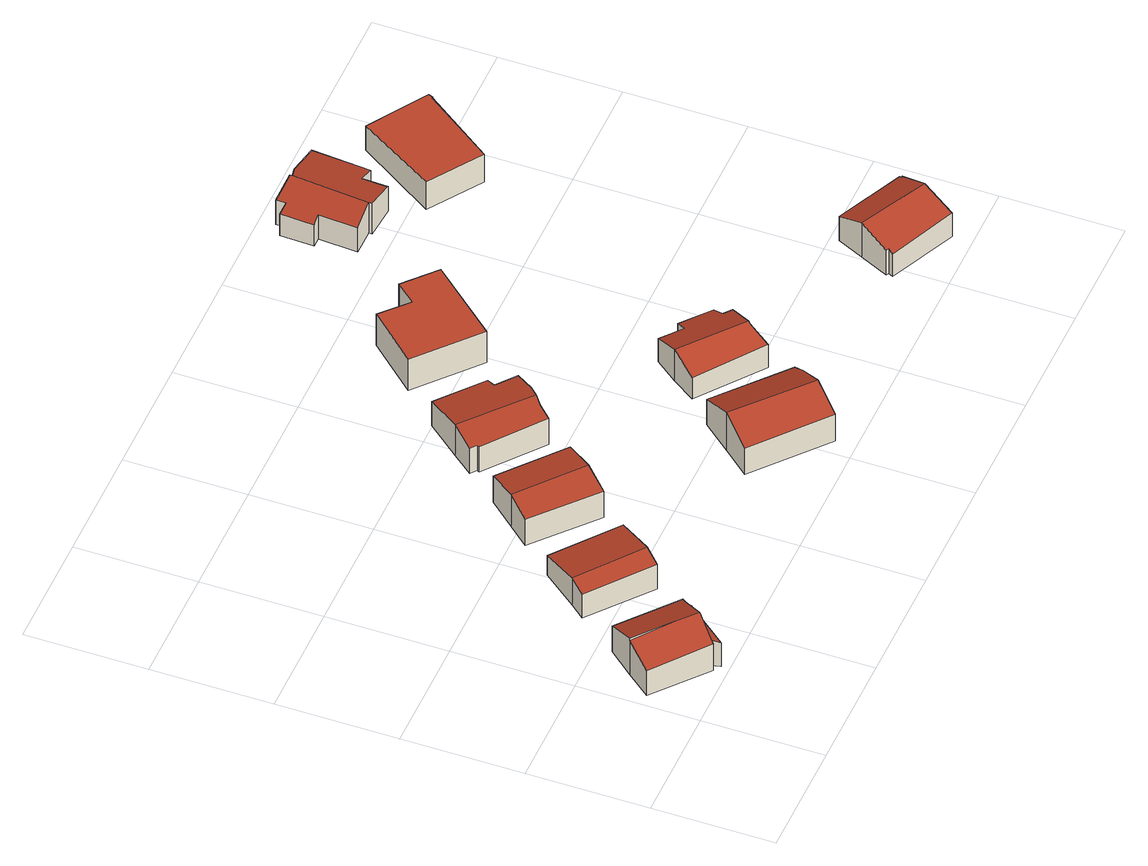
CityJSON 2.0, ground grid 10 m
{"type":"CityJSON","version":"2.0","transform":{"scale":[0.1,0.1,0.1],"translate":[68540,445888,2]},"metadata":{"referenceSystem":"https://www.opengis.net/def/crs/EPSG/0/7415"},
"CityObjects":{
"building1":{"type":"Building","attributes":{"b3_dak_type":"slanted","b3_h_dak_50p":5.53,"b3_h_dak_70p":5.77,"b3_h_dak_max":6.15,"b3_h_dak_min":4.66,"b3_h_maaiveld":2.35,"b3_kas_warenhuis":false,"b3_mutatie_ahn3_ahn4":false,"b3_opp_buitenmuur":68.43,"b3_opp_dak_plat":0,"b3_opp_dak_schuin":35.64,"b3_opp_grond":33.26,"b3_opp_scheidingsmuur":0,"b3_reconstructie_onvolledig":false,"b3_rmse_lod12":0.418,"b3_rmse_lod13":0.418,"b3_rmse_lod22":0.0517,"b3_val3dity_lod12":"[]","b3_val3dity_lod13":"[]","b3_val3dity_lod22":"[]","b3_volume_lod12":112.11,"b3_volume_lod13":112.11,"b3_volume_lod22":104.21,"geconstateerd":false,"oorspronkelijkbouwjaar":1988,"status":"Pand in gebruik"},"children":["building1-1"]},
"building1-1":{"type":"BuildingPart","parents":["building1"],"geometry":[{"type":"Solid","lod":"2.2","boundaries":[[[[0,1,2,3,4,5,6,7,8]],[[9,7,6,10,11]],[[11,10,12]],[[10,6,5,13]],[[14,2,1,15]],[[16,8,7,9]],[[13,5,4,17]],[[18,3,2,14]],[[19,18,20,21]],[[21,20,22,23]],[[17,4,3,18,19]],[[15,1,0,22]],[[23,22,0,8,16]],[[17,19,21,24,12,10,13]],[[15,22,20,18,14]],[[23,16,9,11,12,24,21]]]],"semantics":{"surfaces":[{"type":"GroundSurface"},{"type":"WallSurface","on_footprint_edge":true},{"type":"WallSurface","on_footprint_edge":false},{"type":"RoofSurface"}],"values":[[0,1,2,1,1,1,1,1,2,2,1,1,1,3,3,3]]}}]},
"building2":{"type":"Building","attributes":{"b3_dak_type":"slanted","b3_h_dak_50p":4.91,"b3_h_dak_70p":5.07,"b3_h_dak_max":5.47,"b3_h_dak_min":4.27,"b3_h_maaiveld":2.32,"b3_kas_warenhuis":false,"b3_mutatie_ahn3_ahn4":false,"b3_opp_buitenmuur":55.29,"b3_opp_dak_plat":0,"b3_opp_dak_schuin":33.99,"b3_opp_grond":32.99,"b3_opp_scheidingsmuur":0,"b3_reconstructie_onvolledig":false,"b3_rmse_lod12":0.31,"b3_rmse_lod13":0.31,"b3_rmse_lod22":0.0656,"b3_val3dity_lod12":"[]","b3_val3dity_lod13":"[]","b3_val3dity_lod22":"[]","b3_volume_lod12":90.49,"b3_volume_lod13":90.49,"b3_volume_lod22":84.19,"geconstateerd":false,"oorspronkelijkbouwjaar":1988,"status":"Pand in gebruik"},"children":["building2-1"]},
"building2-1":{"type":"BuildingPart","parents":["building2"],"geometry":[{"type":"Solid","lod":"2.2","boundaries":[[[[25,26,27,28,29,30]],[[31,27,26,32]],[[33,30,29,34]],[[35,25,30,33]],[[32,26,25,35]],[[34,29,28,36]],[[36,28,27,31]],[[32,35,33,34]],[[36,31,32,34]]]],"semantics":{"surfaces":[{"type":"GroundSurface"},{"type":"WallSurface","on_footprint_edge":true},{"type":"RoofSurface"}],"values":[[0,1,1,1,1,1,1,2,2]]}}]},
"building3":{"type":"Building","attributes":{"b3_dak_type":"slanted","b3_h_dak_50p":5.57,"b3_h_dak_70p":5.73,"b3_h_dak_max":6.04,"b3_h_dak_min":5.14,"b3_h_maaiveld":2.47,"b3_kas_warenhuis":false,"b3_mutatie_ahn3_ahn4":false,"b3_opp_buitenmuur":68.12,"b3_opp_dak_plat":0,"b3_opp_dak_schuin":35.01,"b3_opp_grond":34,"b3_opp_scheidingsmuur":0,"b3_reconstructie_onvolledig":false,"b3_rmse_lod12":0.288,"b3_rmse_lod13":0.288,"b3_rmse_lod22":0.0596,"b3_val3dity_lod12":"[]","b3_val3dity_lod13":"[]","b3_val3dity_lod22":"[]","b3_volume_lod12":111.09,"b3_volume_lod13":111.09,"b3_volume_lod22":104.78,"geconstateerd":false,"oorspronkelijkbouwjaar":1988,"status":"Pand in gebruik"},"children":["building3-1"]},
"building3-1":{"type":"BuildingPart","parents":["building3"],"geometry":[{"type":"Solid","lod":"2.2","boundaries":[[[[37,38,39,40,41,42]],[[43,39,38,44]],[[45,42,41,46]],[[47,37,42,45]],[[44,38,37,47]],[[46,41,40,48]],[[48,40,39,43]],[[44,47,45,46]],[[48,43,44,46]]]],"semantics":{"surfaces":[{"type":"GroundSurface"},{"type":"WallSurface","on_footprint_edge":true},{"type":"RoofSurface"}],"values":[[0,1,1,1,1,1,1,2,2]]}}]},
"building4":{"type":"Building","attributes":{"b3_dak_type":"slanted","b3_h_dak_50p":5.5,"b3_h_dak_70p":5.65,"b3_h_dak_max":5.93,"b3_h_dak_min":4.89,"b3_h_maaiveld":2.55,"b3_kas_warenhuis":false,"b3_mutatie_ahn3_ahn4":false,"b3_opp_buitenmuur":70.42,"b3_opp_dak_plat":0,"b3_opp_dak_schuin":39.52,"b3_opp_grond":39,"b3_opp_scheidingsmuur":0,"b3_reconstructie_onvolledig":false,"b3_rmse_lod12":0.276,"b3_rmse_lod13":0.276,"b3_rmse_lod22":0.0576,"b3_val3dity_lod12":"[]","b3_val3dity_lod13":"[]","b3_val3dity_lod22":"[]","b3_volume_lod12":120.35,"b3_volume_lod13":120.35,"b3_volume_lod22":113.92,"geconstateerd":false,"oorspronkelijkbouwjaar":1988,"status":"Pand in gebruik"},"children":["building4-1"]},
"building4-1":{"type":"BuildingPart","parents":["building4"],"geometry":[{"type":"Solid","lod":"2.2","boundaries":[[[[49,50,51,52,53,54,55,56,57,58,59,60]],[[61,57,56,62]],[[63,58,57,61]],[[64,59,58,63]],[[62,56,55,65]],[[66,51,50,67]],[[68,52,51,66]],[[69,53,52,68]],[[70,54,53,69]],[[71,60,59,64]],[[65,55,54,70]],[[72,49,60,71]],[[67,50,49,72]],[[72,65,70,69,68,66,67]],[[65,72,71,64,63,61,62]]]],"semantics":{"surfaces":[{"type":"GroundSurface"},{"type":"WallSurface","on_footprint_edge":true},{"type":"RoofSurface"}],"values":[[0,1,1,1,1,1,1,1,1,1,1,1,1,2,2]]}}]},
"building5":{"type":"Building","attributes":{"b3_dak_type":"slanted","b3_h_dak_50p":5.65,"b3_h_dak_70p":5.93,"b3_h_dak_max":6.43,"b3_h_dak_min":5.14,"b3_h_maaiveld":2.45,"b3_kas_warenhuis":false,"b3_mutatie_ahn3_ahn4":false,"b3_opp_buitenmuur":77.18,"b3_opp_dak_plat":0,"b3_opp_dak_schuin":49.53,"b3_opp_grond":45.73,"b3_opp_scheidingsmuur":0,"b3_reconstructie_onvolledig":false,"b3_rmse_lod12":0.41,"b3_rmse_lod13":0.41,"b3_rmse_lod22":0.0509,"b3_val3dity_lod12":"[]","b3_val3dity_lod13":"[]","b3_val3dity_lod22":"[]","b3_volume_lod12":156.7,"b3_volume_lod13":156.7,"b3_volume_lod22":146.46,"geconstateerd":false,"oorspronkelijkbouwjaar":1988,"status":"Pand in gebruik"},"children":["building5-1"]},
"building5-1":{"type":"BuildingPart","parents":["building5"],"geometry":[{"type":"Solid","lod":"2.2","boundaries":[[[[73,74,75,76,77,78,79]],[[80,79,78,81]],[[82,73,79,80]],[[83,75,74,84]],[[84,74,73,82]],[[85,76,75,83]],[[81,78,77,86]],[[86,77,76,85]],[[84,82,80,83]],[[86,85,83,80,81]]]],"semantics":{"surfaces":[{"type":"GroundSurface"},{"type":"WallSurface","on_footprint_edge":true},{"type":"RoofSurface"}],"values":[[0,1,1,1,1,1,1,1,2,2]]}}]},
"building6":{"type":"Building","attributes":{"b3_dak_type":"slanted","b3_h_dak_50p":5.16,"b3_h_dak_70p":5.38,"b3_h_dak_max":5.72,"b3_h_dak_min":4.46,"b3_h_maaiveld":2.45,"b3_kas_warenhuis":false,"b3_mutatie_ahn3_ahn4":false,"b3_opp_buitenmuur":58.12,"b3_opp_dak_plat":0,"b3_opp_dak_schuin":35.13,"b3_opp_grond":32.66,"b3_opp_scheidingsmuur":0,"b3_reconstructie_onvolledig":false,"b3_rmse_lod12":0.384,"b3_rmse_lod13":0.384,"b3_rmse_lod22":0.046,"b3_val3dity_lod12":"[]","b3_val3dity_lod13":"[]","b3_val3dity_lod22":"[]","b3_volume_lod12":95.1,"b3_volume_lod13":95.1,"b3_volume_lod22":87.83,"geconstateerd":false,"oorspronkelijkbouwjaar":1988,"status":"Pand in gebruik"},"children":["building6-1"]},
"building6-1":{"type":"BuildingPart","parents":["building6"],"geometry":[{"type":"Solid","lod":"2.2","boundaries":[[[[87,88,89,90,91,92,93,94,95,96,97,98]],[[99,92,91,100]],[[101,94,93,102]],[[103,88,87,104]],[[105,95,94,101]],[[106,90,89,107]],[[100,91,90,106]],[[107,89,88,103]],[[108,96,95,105]],[[109,97,96,108]],[[110,98,97,109]],[[104,87,98,110]],[[102,93,92,99]],[[108,103,104,110,109]],[[103,108,105,101,102,99,100,106,107]]]],"semantics":{"surfaces":[{"type":"GroundSurface"},{"type":"WallSurface","on_footprint_edge":true},{"type":"RoofSurface"}],"values":[[0,1,1,1,1,1,1,1,1,1,1,1,1,2,2]]}}]},
"building7":{"type":"Building","attributes":{"b3_dak_type":"horizontal","b3_h_dak_50p":5.54,"b3_h_dak_70p":5.54,"b3_h_dak_max":5.67,"b3_h_dak_min":5.49,"b3_h_maaiveld":2.35,"b3_kas_warenhuis":false,"b3_mutatie_ahn3_ahn4":false,"b3_opp_buitenmuur":89.14,"b3_opp_dak_plat":42.15,"b3_opp_dak_schuin":0,"b3_opp_grond":42.15,"b3_opp_scheidingsmuur":0,"b3_reconstructie_onvolledig":false,"b3_rmse_lod12":0.0211,"b3_rmse_lod13":0.0211,"b3_rmse_lod22":0.0203,"b3_val3dity_lod12":"[]","b3_val3dity_lod13":"[]","b3_val3dity_lod22":"[]","b3_volume_lod12":134.74,"b3_volume_lod13":134.74,"b3_volume_lod22":134.66,"geconstateerd":false,"oorspronkelijkbouwjaar":1988,"status":"Pand in gebruik"},"children":["building7-1"]},
"building7-1":{"type":"BuildingPart","parents":["building7"],"geometry":[{"type":"Solid","lod":"2.2","boundaries":[[[[111,112,113,114,115,116]],[[117,111,116,118]],[[118,116,115,119]],[[119,115,114,120]],[[120,114,113,121]],[[121,113,112,122]],[[122,112,111,117]],[[122,117,118,119,120,121]]]],"semantics":{"surfaces":[{"type":"GroundSurface"},{"type":"WallSurface","on_footprint_edge":true},{"type":"RoofSurface"}],"values":[[0,1,1,1,1,1,1,2]]}}]},
"building8":{"type":"Building","attributes":{"b3_dak_type":"slanted","b3_h_dak_50p":4.81,"b3_h_dak_70p":5.02,"b3_h_dak_max":5.34,"b3_h_dak_min":4.28,"b3_h_maaiveld":2.06,"b3_kas_warenhuis":false,"b3_mutatie_ahn3_ahn4":false,"b3_opp_buitenmuur":72.35,"b3_opp_dak_plat":0,"b3_opp_dak_schuin":43.23,"b3_opp_grond":41.81,"b3_opp_scheidingsmuur":0,"b3_reconstructie_onvolledig":false,"b3_rmse_lod12":0.337,"b3_rmse_lod13":0.337,"b3_rmse_lod22":0.0527,"b3_val3dity_lod12":"[]","b3_val3dity_lod13":"[]","b3_val3dity_lod22":"[]","b3_volume_lod12":123.09,"b3_volume_lod13":123.09,"b3_volume_lod22":114.86,"geconstateerd":false,"oorspronkelijkbouwjaar":1988,"status":"Pand in gebruik"},"children":["building8-1"]},
"building8-1":{"type":"BuildingPart","parents":["building8"],"geometry":[{"type":"Solid","lod":"2.2","boundaries":[[[[123,124,125,126,127,128,129,130,131,132,133,134,135,136,137]],[[138,126,125,139]],[[140,127,126,138]],[[141,132,131,142]],[[143,124,123,144]],[[139,125,124,143]],[[145,130,129,146]],[[147,135,134,148]],[[149,133,132,141]],[[148,134,133,149]],[[144,123,137,150]],[[142,131,130,145]],[[151,136,135,147]],[[150,137,136,151]],[[152,128,127,140]],[[146,129,128,152]],[[146,151,147,148,149,141,142,145]],[[151,146,152,140,138,139,143,144,150]]]],"semantics":{"surfaces":[{"type":"GroundSurface"},{"type":"WallSurface","on_footprint_edge":true},{"type":"RoofSurface"}],"values":[[0,1,1,1,1,1,1,1,1,1,1,1,1,1,1,1,2,2]]}}]},
"building9":{"type":"Building","attributes":{"b3_dak_type":"slanted","b3_h_dak_50p":5.4,"b3_h_dak_70p":5.59,"b3_h_dak_max":6.02,"b3_h_dak_min":4.73,"b3_h_maaiveld":2.38,"b3_kas_warenhuis":false,"b3_mutatie_ahn3_ahn4":false,"b3_opp_buitenmuur":63.74,"b3_opp_dak_plat":0,"b3_opp_dak_schuin":36.32,"b3_opp_grond":34.22,"b3_opp_scheidingsmuur":0,"b3_reconstructie_onvolledig":false,"b3_rmse_lod12":0.337,"b3_rmse_lod13":0.337,"b3_rmse_lod22":0.0299,"b3_val3dity_lod12":"[]","b3_val3dity_lod13":"[]","b3_val3dity_lod22":"[]","b3_volume_lod12":108.49,"b3_volume_lod13":108.49,"b3_volume_lod22":102.4,"geconstateerd":false,"oorspronkelijkbouwjaar":1988,"status":"Pand in gebruik"},"children":["building9-1"]},
"building9-1":{"type":"BuildingPart","parents":["building9"],"geometry":[{"type":"Solid","lod":"2.2","boundaries":[[[[153,154,155,156,157,158,159,160,161,162]],[[163,155,154,164]],[[165,159,158,166]],[[167,157,156,168]],[[166,158,157,167]],[[169,160,159,165]],[[168,156,155,163]],[[170,161,160,169]],[[171,162,161,170]],[[172,153,162,171]],[[164,154,153,172]],[[172,171,170,169,165,166]],[[164,172,166,167,168,163]]]],"semantics":{"surfaces":[{"type":"GroundSurface"},{"type":"WallSurface","on_footprint_edge":true},{"type":"RoofSurface"}],"values":[[0,1,1,1,1,1,1,1,1,1,1,2,2]]}}]},
"building10":{"type":"Building","attributes":{"b3_dak_type":"horizontal","b3_h_dak_50p":4.85,"b3_h_dak_70p":4.89,"b3_h_dak_max":5.11,"b3_h_dak_min":4.7,"b3_h_maaiveld":2.17,"b3_kas_warenhuis":false,"b3_mutatie_ahn3_ahn4":false,"b3_opp_buitenmuur":71.17,"b3_opp_dak_plat":42.17,"b3_opp_dak_schuin":0,"b3_opp_grond":42.15,"b3_opp_scheidingsmuur":0,"b3_reconstructie_onvolledig":false,"b3_rmse_lod12":0.0822,"b3_rmse_lod13":0.0822,"b3_rmse_lod22":0.0318,"b3_val3dity_lod12":"[]","b3_val3dity_lod13":"[]","b3_val3dity_lod22":"[]","b3_volume_lod12":114.49,"b3_volume_lod13":114.49,"b3_volume_lod22":113.25,"geconstateerd":false,"oorspronkelijkbouwjaar":1988,"status":"Pand in gebruik"},"children":["building10-1"]},
"building10-1":{"type":"BuildingPart","parents":["building10"],"geometry":[{"type":"Solid","lod":"2.2","boundaries":[[[[173,174,175,176,177,178]],[[179,174,173,180]],[[181,178,177,182]],[[182,177,176,183]],[[183,176,175,184]],[[184,175,174,179]],[[180,173,178,181]],[[180,181,182,183,184,179]]]],"semantics":{"surfaces":[{"type":"GroundSurface"},{"type":"WallSurface","on_footprint_edge":true},{"type":"RoofSurface"}],"values":[[0,1,1,1,1,1,1,2]]}}]}
},
"vertices":[
[84,45,4],[87,42,4],[57,6,4],[55,14,4],[51,10,4],[8,46,4],[24,66,4],[42,87,4],[88,49,4],[42,87,30],[24,66,39],[24,66,41],[54,41,41],[8,46,29],[57,6,28],[87,42,27],[88,49,30],[51,10,31],[55,14,30],[55,14,33],[69,28,29],[69,28,41],[84,45,28],[84,45,32],[55,40,41],
[150,121,3],[127,93,3],[117,81,3],[68,121,3],[78,133,3],[101,162,3],[117,81,28],[127,93,33],[101,162,23],[78,133,31],[150,121,25],[68,121,27],
[205,185,5],[186,163,5],[171,145,5],[122,188,5],[137,205,5],[156,227,5],[171,145,32],[186,163,39],[156,227,32],[137,205,38],[205,185,33],[122,188,32],
[242,227,6],[235,221,6],[227,211,6],[181,248,6],[182,250,6],[177,254,6],[191,271,6],[214,299,6],[251,269,6],[246,262,6],[262,249,6],[250,234,6],[251,269,30],[214,299,31],[246,262,32],[262,249,32],[191,271,38],[227,211,33],[235,221,36],[181,248,32],[182,250,32],[177,254,32],[250,234,36],[242,227,38],
[311,16,4],[253,65,4],[272,87,4],[292,111,4],[348,63,4],[344,55,4],[329,37,4],[329,37,43],[344,55,33],[311,16,31],[272,87,43],[253,65,31],[292,111,30],[348,63,30],
[313,131,4],[326,150,4],[341,169,4],[359,155,4],[365,163,4],[389,144,4],[384,135,4],[384,134,4],[390,129,4],[374,110,4],[373,109,4],[365,91,4],[389,144,23],[365,163,24],[384,134,28],[384,135,27],[326,150,37],[313,131,26],[390,129,28],[359,155,27],[341,169,28],[374,110,37],[373,109,36],[365,91,28],
[294,287,3],[245,330,3],[281,370,3],[303,350,3],[317,366,3],[343,343,3],[294,287,35],[343,343,35],[317,366,35],[303,350,35],[281,370,35],[245,330,35],
[372,452,1],[364,452,1],[365,480,1],[375,479,1],[375,487,1],[398,485,1],[398,483,1],[407,485,1],[437,483,1],[434,435,1],[420,436,1],[419,415,1],[392,417,1],[392,420,1],[370,420,1],[375,479,26],[365,480,23],[375,487,26],[434,435,22],[437,483,23],[364,452,23],[372,452,26],[407,485,30],[398,483,32],[392,417,32],[419,415,26],[420,436,26],[370,420,26],[392,420,32],[398,485,32],
[556,42,4],[545,16,4],[489,41,4],[491,45,4],[489,46,4],[500,70,4],[510,92,4],[566,66,4],[565,64,4],[566,64,4],[489,41,27],[545,16,28],[510,92,29],[500,70,39],[489,46,29],[491,45,29],[566,66,29],[565,64,30],[566,64,30],[556,42,39],
[472,454,2],[520,423,2],[518,419,2],[517,419,2],[473,360,2],[430,389,2],[520,423,27],[472,454,27],[430,389,30],[473,360,30],[517,419,28],[518,419,28]
]}
